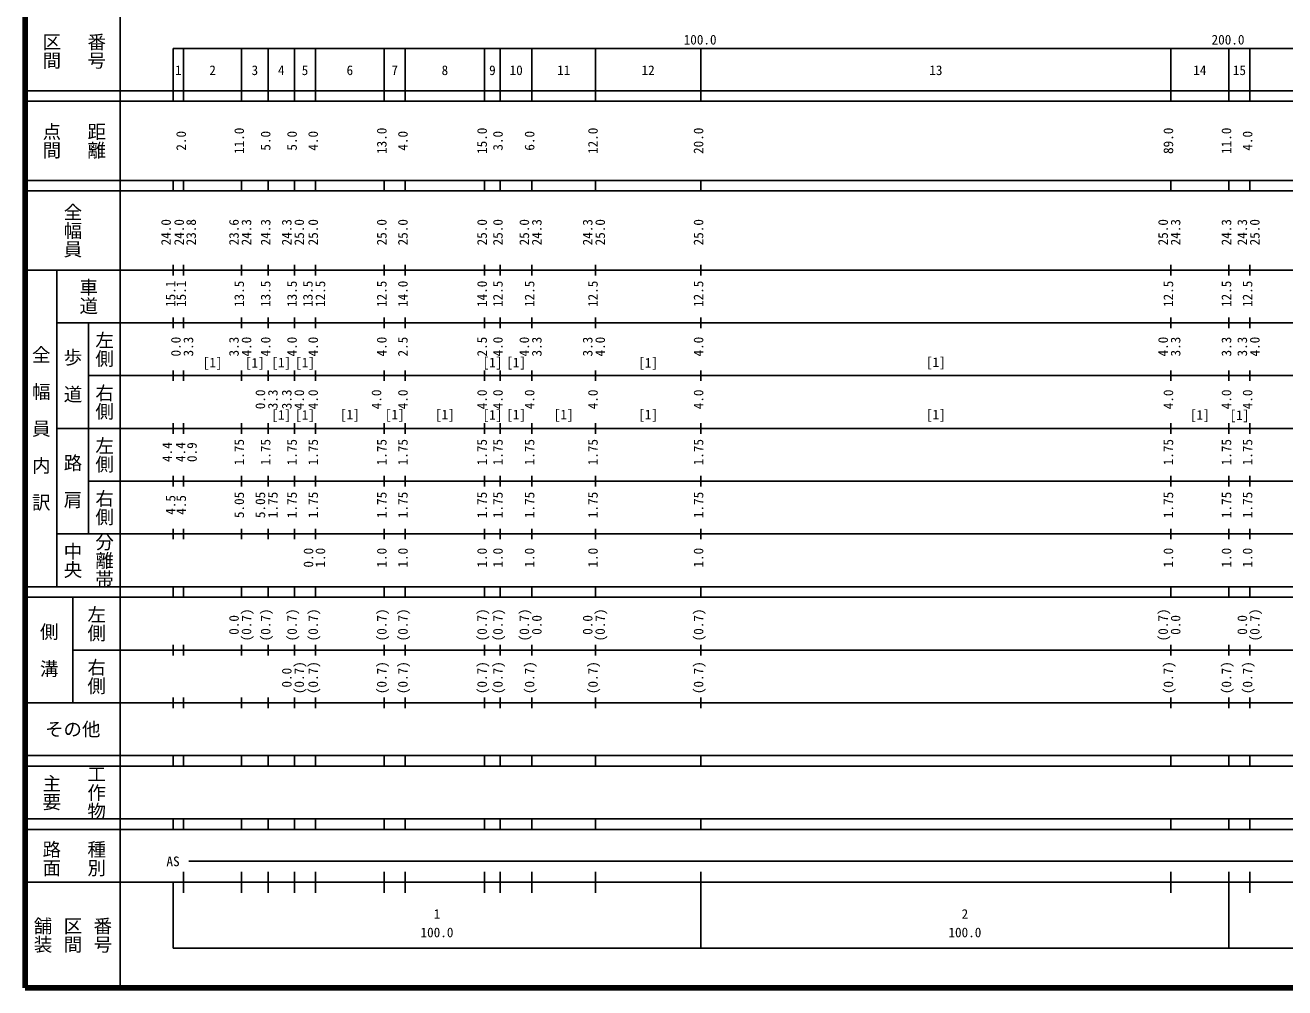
# Model space of a CAD drawing. Units: millimetres on the paper, enlarged 1000 times. Extents: x 40000 to 680000, y 20000 to 380000.
# Drawn here: x 40000 to 278600, y 20000 to 202409 of the extents above; entities that cross this region are included whole.
import ezdxf
from ezdxf.enums import TextEntityAlignment as Align

# ---------------------------------------------------------------- set-up
doc = ezdxf.new("R2010")
doc.units = ezdxf.units.MM
doc.header["$LTSCALE"] = 1000
doc.layers.add('M-TTL', color=2, linetype='Continuous', lineweight=140)
doc.layers.add('M-TTL-BAND', color=7, linetype='Continuous', lineweight=25)
doc.styles.add('@ＭＳ ゴシック', font='')
doc.styles.add('ＭＳ ゴシック', font='')
doc.styles.get('@ＭＳ ゴシック').set_extended_font_data('@MS Gothic')
doc.styles.get('ＭＳ ゴシック').set_extended_font_data('MS Gothic')

msp = doc.modelspace()

# ---------------------------------------------------------------- linework, layer by layer
at = {"layer": 'M-TTL'}
for p, q in [((40000, 380000), (40000, 20000)), ((40000, 20000), (680000, 20000))]:
    msp.add_line(p, q, dxfattribs=at)
at = {"layer": 'M-TTL-BAND'}
for p, q in [((58000, 370000), (58000, 20000)), ((68000, 198000), (579000, 198000)), ((68000, 198000), (68000, 188000)), ((70000, 188000), (70000, 198000)), ((81000, 188000), (81000, 198000)), ((86000, 188000), (86000, 198000)), ((91000, 188000), (91000, 198000)), ((95000, 188000), (95000, 198000)), ((108000, 188000), (108000, 198000)), ((112000, 188000), (112000, 198000)), ((127000, 188000), (127000, 198000)), ((130000, 188000), (130000, 198000)), ((136000, 188000), (136000, 198000)), ((148000, 188000), (148000, 198000)), ((168000, 188000), (168000, 198000)), ((257000, 188000), (257000, 198000)), ((268000, 188000), (268000, 198000)), ((272000, 188000), (272000, 198000)), ((40000, 190000), (579000, 190000)), ((40000, 188000), (579000, 188000)), ((40000, 173000), (579000, 173000)), ((68000, 171000), (68000, 173000)), ((70000, 171000), (70000, 173000)), ((81000, 171000), (81000, 173000)), ((86000, 171000), (86000, 173000)), ((91000, 171000), (91000, 173000)), ((95000, 171000), (95000, 173000)), ((108000, 171000), (108000, 173000)), ((112000, 171000), (112000, 173000)), ((127000, 171000), (127000, 173000)), ((130000, 171000), (130000, 173000)), ((136000, 171000), (136000, 173000)), ((148000, 171000), (148000, 173000)), ((168000, 171000), (168000, 173000)), ((257000, 171000), (257000, 173000)), ((268000, 171000), (268000, 173000)), ((272000, 171000), (272000, 173000)), ((40000, 171000), (579000, 171000)), ((40000, 156000), (579000, 156000)), ((46000, 96000), (46000, 156000)), ((68000, 155000), (68000, 157000)), ((70000, 155000), (70000, 157000)), ((81000, 155000), (81000, 157000)), ((86000, 155000), (86000, 157000)), ((91000, 155000), (91000, 157000)), ((95000, 155000), (95000, 157000)), ((108000, 155000), (108000, 157000)), ((112000, 155000), (112000, 157000)), ((127000, 155000), (127000, 157000)), ((130000, 155000), (130000, 157000)), ((136000, 155000), (136000, 157000)), ((148000, 155000), (148000, 157000)), ((168000, 155000), (168000, 157000)), ((257000, 155000), (257000, 157000)), ((268000, 155000), (268000, 157000)), ((272000, 155000), (272000, 157000)), ((46000, 146000), (579000, 146000)), ((52000, 146000), (52000, 106000)), ((68000, 145000), (68000, 147000)), ((70000, 145000), (70000, 147000)), ((81000, 145000), (81000, 147000)), ((86000, 145000), (86000, 147000)), ((91000, 145000), (91000, 147000)), ((95000, 145000), (95000, 147000)), ((108000, 145000), (108000, 147000)), ((112000, 145000), (112000, 147000)), ((127000, 145000), (127000, 147000)), ((130000, 145000), (130000, 147000)), ((136000, 145000), (136000, 147000)), ((148000, 145000), (148000, 147000)), ((168000, 145000), (168000, 147000)), ((257000, 145000), (257000, 147000)), ((268000, 145000), (268000, 147000)), ((272000, 145000), (272000, 147000)), ((68000, 135000), (68000, 137000)), ((70000, 135000), (70000, 137000)), ((81000, 135000), (81000, 137000)), ((86000, 135000), (86000, 137000)), ((91000, 135000), (91000, 137000)), ((95000, 135000), (95000, 137000)), ((108000, 135000), (108000, 137000)), ((112000, 135000), (112000, 137000)), ((127000, 135000), (127000, 137000)), ((130000, 135000), (130000, 137000)), ((136000, 135000), (136000, 137000)), ((148000, 135000), (148000, 137000)), ((168000, 135000), (168000, 137000)), ((257000, 135000), (257000, 137000)), ((268000, 135000), (268000, 137000)), ((272000, 135000), (272000, 137000)), ((52000, 136000), (579000, 136000)), ((68000, 125000), (68000, 127000)), ((70000, 125000), (70000, 127000)), ((81000, 125000), (81000, 127000)), ((86000, 125000), (86000, 127000)), ((91000, 125000), (91000, 127000)), ((95000, 125000), (95000, 127000)), ((108000, 125000), (108000, 127000)), ((112000, 125000), (112000, 127000)), ((127000, 125000), (127000, 127000)), ((130000, 125000), (130000, 127000)), ((136000, 125000), (136000, 127000)), ((148000, 125000), (148000, 127000)), ((168000, 125000), (168000, 127000)), ((257000, 125000), (257000, 127000)), ((268000, 125000), (268000, 127000)), ((272000, 125000), (272000, 127000)), ((46000, 126000), (579000, 126000)), ((68000, 115000), (68000, 117000)), ((70000, 115000), (70000, 117000)), ((81000, 115000), (81000, 117000)), ((86000, 115000), (86000, 117000)), ((91000, 115000), (91000, 117000)), ((95000, 115000), (95000, 117000)), ((108000, 115000), (108000, 117000)), ((112000, 115000), (112000, 117000)), ((127000, 115000), (127000, 117000)), ((130000, 115000), (130000, 117000)), ((136000, 115000), (136000, 117000)), ((148000, 115000), (148000, 117000)), ((168000, 115000), (168000, 117000)), ((257000, 115000), (257000, 117000)), ((268000, 115000), (268000, 117000)), ((272000, 115000), (272000, 117000)), ((52000, 116000), (579000, 116000)), ((46000, 106000), (579000, 106000)), ((68000, 105000), (68000, 107000)), ((70000, 105000), (70000, 107000)), ((81000, 105000), (81000, 107000)), ((86000, 105000), (86000, 107000)), ((91000, 105000), (91000, 107000)), ((95000, 105000), (95000, 107000)), ((108000, 105000), (108000, 107000)), ((112000, 105000), (112000, 107000)), ((127000, 105000), (127000, 107000)), ((130000, 105000), (130000, 107000)), ((136000, 105000), (136000, 107000)), ((148000, 105000), (148000, 107000)), ((168000, 105000), (168000, 107000)), ((257000, 105000), (257000, 107000)), ((268000, 105000), (268000, 107000)), ((272000, 105000), (272000, 107000)), ((40000, 96000), (579000, 96000)), ((68000, 94000), (68000, 96000)), ((70000, 94000), (70000, 96000)), ((81000, 94000), (81000, 96000)), ((86000, 94000), (86000, 96000)), ((91000, 94000), (91000, 96000)), ((95000, 94000), (95000, 96000)), ((108000, 94000), (108000, 96000)), ((112000, 94000), (112000, 96000)), ((127000, 94000), (127000, 96000)), ((130000, 94000), (130000, 96000)), ((136000, 94000), (136000, 96000)), ((148000, 94000), (148000, 96000)), ((168000, 94000), (168000, 96000)), ((257000, 94000), (257000, 96000)), ((268000, 94000), (268000, 96000)), ((272000, 94000), (272000, 96000)), ((40000, 94000), (579000, 94000)), ((49000, 94000), (49000, 74000)), ((49000, 84000), (579000, 84000)), ((68000, 83000), (68000, 85000)), ((70000, 83000), (70000, 85000)), ((81000, 83000), (81000, 85000)), ((86000, 83000), (86000, 85000)), ((91000, 83000), (91000, 85000)), ((95000, 83000), (95000, 85000)), ((108000, 83000), (108000, 85000)), ((112000, 83000), (112000, 85000)), ((127000, 83000), (127000, 85000)), ((130000, 83000), (130000, 85000)), ((136000, 83000), (136000, 85000)), ((148000, 83000), (148000, 85000)), ((168000, 83000), (168000, 85000)), ((257000, 83000), (257000, 85000)), ((268000, 83000), (268000, 85000)), ((272000, 83000), (272000, 85000)), ((40000, 74000), (579000, 74000)), ((68000, 73000), (68000, 75000)), ((70000, 73000), (70000, 75000)), ((81000, 73000), (81000, 75000)), ((86000, 73000), (86000, 75000)), ((91000, 73000), (91000, 75000)), ((95000, 73000), (95000, 75000)), ((108000, 73000), (108000, 75000)), ((112000, 73000), (112000, 75000)), ((127000, 73000), (127000, 75000)), ((130000, 73000), (130000, 75000)), ((136000, 73000), (136000, 75000)), ((148000, 73000), (148000, 75000)), ((168000, 73000), (168000, 75000)), ((257000, 73000), (257000, 75000)), ((268000, 73000), (268000, 75000)), ((272000, 73000), (272000, 75000)), ((40000, 64000), (579000, 64000)), ((68000, 62000), (68000, 64000)), ((70000, 62000), (70000, 64000)), ((81000, 62000), (81000, 64000)), ((86000, 62000), (86000, 64000)), ((91000, 62000), (91000, 64000)), ((95000, 62000), (95000, 64000)), ((108000, 62000), (108000, 64000)), ((112000, 62000), (112000, 64000)), ((127000, 62000), (127000, 64000)), ((130000, 62000), (130000, 64000)), ((136000, 62000), (136000, 64000)), ((148000, 62000), (148000, 64000)), ((168000, 62000), (168000, 64000)), ((257000, 62000), (257000, 64000)), ((268000, 62000), (268000, 64000)), ((272000, 62000), (272000, 64000)), ((40000, 62000), (579000, 62000)), ((40000, 52000), (579000, 52000)), ((68000, 50000), (68000, 52000)), ((70000, 50000), (70000, 52000)), ((81000, 50000), (81000, 52000)), ((86000, 50000), (86000, 52000)), ((91000, 50000), (91000, 52000)), ((95000, 50000), (95000, 52000)), ((108000, 50000), (108000, 52000)), ((112000, 50000), (112000, 52000)), ((127000, 50000), (127000, 52000)), ((130000, 50000), (130000, 52000)), ((136000, 50000), (136000, 52000)), ((148000, 50000), (148000, 52000)), ((168000, 50000), (168000, 52000)), ((257000, 50000), (257000, 52000)), ((268000, 50000), (268000, 52000)), ((272000, 50000), (272000, 52000)), ((40000, 50000), (579000, 50000)), ((71000, 44000), (565000, 44000)), ((70000, 38000), (70000, 42000)), ((81000, 38000), (81000, 42000)), ((86000, 38000), (86000, 42000)), ((91000, 38000), (91000, 42000)), ((95000, 38000), (95000, 42000)), ((108000, 38000), (108000, 42000)), ((112000, 38000), (112000, 42000)), ((127000, 38000), (127000, 42000)), ((130000, 38000), (130000, 42000)), ((136000, 38000), (136000, 42000)), ((148000, 38000), (148000, 42000)), ((168000, 27500), (168000, 42000)), ((257000, 38000), (257000, 42000)), ((268000, 27500), (268000, 42000)), ((272000, 38000), (272000, 42000)), ((40000, 40000), (579000, 40000)), ((68000, 40000), (68000, 27500)), ((68000, 27500), (579000, 27500))]:
    msp.add_line(p, q, dxfattribs=at)

# ---------------------------------------------------------------- texts
at = {"layer": 'M-TTL-BAND', "style": '@ＭＳ ゴシック'}
for s, p in [('区間', (45000, 197500)), ('番号', (53500, 197500)), ('点間', (45000, 180500)), ('距離', (53500, 180500)), ('全幅員', (49000, 163500)), ('車道', (52000, 151000)), ('左側', (55000, 141000)), ('全\u3000幅\u3000員\u3000内\u3000訳', (43000, 126000)), ('歩\u3000道', (49000, 136000)), ('右側', (55000, 131000)), ('左側', (55000, 121000)), ('路\u3000肩', (49000, 116000)), ('右側', (55000, 111000)), ('分離帯', (55000, 101000)), ('中央', (49000, 101000)), ('左側', (53500, 89000)), ('側\u3000溝', (44500, 84000)), ('右側', (53500, 79000)), ('主要', (45000, 57000)), ('工作物', (53500, 57000)), ('路面', (45000, 44500)), ('種別', (53500, 44500)), ('舗装', (43333, 30000)), ('区間', (49000, 30000)), ('番号', (54667, 30000))]:
    msp.add_text(s, height=2566, rotation=270, dxfattribs=at).set_placement(p, align=Align.MIDDLE_CENTER)
at = {"layer": 'M-TTL-BAND', "style": 'ＭＳ ゴシック'}
for s, p in [('100.0', (167844, 198195)), ('200.0', (267844, 198195)), ('1', (69000, 192405)), ('2', (75500, 192405)), ('3', (83500, 192405)), ('4', (88500, 192405)), ('5', (93000, 192405)), ('6', (101500, 192405)), ('7', (110000, 192405)), ('8', (119500, 192405)), ('9', (128500, 192405)), ('10', (133000, 192405)), ('11', (142000, 192405)), ('12', (158000, 192405)), ('13', (212500, 192405)), ('14', (262500, 192405)), ('15', (270000, 192405)), ('[1]', (75500, 137013)), ('[1]', (83500, 136980)), ('[1]', (88500, 137013)), ('[1]', (93000, 137013)), ('[1]', (128500, 137041)), ('[1]', (133000, 137041)), ('[1]', (158000, 136989)), ('[1]', (212500, 137098)), ('[1]', (88500, 127093)), ('[1]', (93000, 127093)), ('[1]', (101500, 127181)), ('[1]', (110000, 127181)), ('[1]', (119500, 127181)), ('[1]', (128500, 127116)), ('[1]', (133000, 127181)), ('[1]', (142000, 127181)), ('[1]', (158000, 127181)), ('[1]', (212500, 127181)), ('[1]', (262500, 127110)), ('[1]', (270000, 127058)), ('AS', (68000, 42500)), ('1', (118000, 32523)), ('2', (218000, 32523)), ('100.0', (118000, 29033)), ('100.0', (218000, 29033))]:
    msp.add_text(s, height=1833, dxfattribs=at).set_placement(p, align=Align.BOTTOM_CENTER)
for s, p in [('2.0', (71000, 180500)), ('11.0', (82000, 180500)), ('5.0', (87000, 180500)), ('5.0', (92000, 180500)), ('4.0', (96000, 180500)), ('13.0', (109000, 180500)), ('4.0', (113000, 180500)), ('15.0', (128000, 180500)), ('3.0', (131000, 180500)), ('6.0', (137000, 180500)), ('12.0', (149000, 180500)), ('20.0', (169000, 180500)), ('89.0', (258000, 180500)), ('11.0', (269000, 180500)), ('4.0', (273000, 180500)), ('24.0', (68135, 163174)), ('24.0', (70616, 163174)), ('23.8', (72891, 163174)), ('23.6', (81000, 163174)), ('24.3', (83370, 163174)), ('24.3', (87000, 163174)), ('24.3', (91000, 163174)), ('25.0', (93370, 163174)), ('25.0', (96000, 163174)), ('25.0', (109000, 163174)), ('25.0', (113000, 163174)), ('25.0', (128000, 163174)), ('25.0', (131000, 163174)), ('25.0', (136000, 163174)), ('24.3', (138370, 163174)), ('24.3', (148000, 163174)), ('25.0', (150370, 163174)), ('25.0', (169000, 163174)), ('25.0', (257000, 163174)), ('24.3', (259370, 163174)), ('24.3', (269000, 163174)), ('24.3', (272000, 163174)), ('25.0', (274370, 163174)), ('15.1', (69000, 151500)), ('15.1', (71000, 151500)), ('13.5', (82000, 151500)), ('13.5', (87000, 151500)), ('13.5', (92000, 151500)), ('13.5', (95000, 151500)), ('12.5', (97370, 151500)), ('12.5', (109000, 151500)), ('14.0', (113000, 151500)), ('14.0', (128000, 151500)), ('12.5', (131000, 151500)), ('12.5', (137000, 151500)), ('12.5', (149000, 151500)), ('12.5', (169000, 151500)), ('12.5', (258000, 151500)), ('12.5', (269000, 151500)), ('12.5', (273000, 151500)), ('0.0', (70000, 141500)), ('3.3', (72370, 141500)), ('3.3', (81000, 141500)), ('4.0', (83370, 141500)), ('4.0', (87000, 141500)), ('4.0', (92000, 141500)), ('4.0', (96000, 141500)), ('4.0', (109000, 141500)), ('2.5', (113000, 141500)), ('2.5', (128000, 141500)), ('4.0', (131000, 141500)), ('4.0', (136000, 141500)), ('3.3', (138370, 141500)), ('3.3', (148000, 141500)), ('4.0', (150370, 141500)), ('4.0', (169000, 141500)), ('4.0', (257000, 141500)), ('3.3', (259370, 141500)), ('3.3', (269000, 141500)), ('3.3', (272000, 141500)), ('4.0', (274370, 141500)), ('0.0', (86000, 131500)), ('3.3', (88370, 131500)), ('3.3', (91000, 131500)), ('4.0', (93370, 131500)), ('4.0', (96000, 131500)), ('4.0', (108000, 131500)), ('4.0', (113000, 131500)), ('4.0', (128000, 131500)), ('4.0', (131000, 131500)), ('4.0', (137000, 131500)), ('4.0', (149000, 131500)), ('4.0', (169000, 131500)), ('4.0', (258000, 131500)), ('4.0', (269000, 131500)), ('4.0', (273000, 131500)), ('4.4', (68351, 121500)), ('4.4', (70876, 121500)), ('0.9', (73048, 121500)), ('1.75', (82000, 121500)), ('1.75', (87000, 121500)), ('1.75', (92000, 121500)), ('1.75', (96000, 121500)), ('1.75', (109000, 121500)), ('1.75', (113000, 121500)), ('1.75', (128000, 121500)), ('1.75', (131000, 121500)), ('1.75', (137000, 121500)), ('1.75', (149000, 121500)), ('1.75', (169000, 121500)), ('1.75', (258000, 121500)), ('1.75', (269000, 121500)), ('1.75', (273000, 121500)), ('4.5', (69000, 111500)), ('4.5', (71000, 111500)), ('5.05', (82000, 111500)), ('5.05', (86000, 111500)), ('1.75', (88370, 111500)), ('1.75', (92000, 111500)), ('1.75', (96000, 111500)), ('1.75', (109000, 111500)), ('1.75', (113000, 111500)), ('1.75', (128000, 111500)), ('1.75', (131000, 111500)), ('1.75', (137000, 111500)), ('1.75', (149000, 111500)), ('1.75', (169000, 111500)), ('1.75', (258000, 111500)), ('1.75', (269000, 111500)), ('1.75', (273000, 111500)), ('0.0', (95109, 101500)), ('1.0', (97370, 101500)), ('1.0', (109000, 101500)), ('1.0', (113000, 101500)), ('1.0', (128000, 101500)), ('1.0', (131000, 101500)), ('1.0', (137000, 101500)), ('1.0', (149000, 101500)), ('1.0', (169000, 101500)), ('1.0', (258000, 101500)), ('1.0', (269000, 101500)), ('1.0', (273000, 101500)), ('(0.7)', (83370, 88764)), ('(0.7)', (87000, 88764)), ('(0.7)', (92000, 88764)), ('(0.7)', (96000, 88764)), ('(0.7)', (109000, 88764)), ('(0.7)', (113000, 88764)), ('(0.7)', (128000, 88764)), ('(0.7)', (131000, 88764)), ('(0.7)', (136000, 88764)), ('(0.7)', (150370, 88764)), ('(0.7)', (169000, 88764)), ('(0.7)', (257000, 88764)), ('(0.7)', (274370, 88764)), ('0.0', (81000, 88764)), ('0.0', (138370, 88764)), ('0.0', (148000, 88764)), ('0.0', (259370, 88764)), ('0.0', (272000, 88764)), ('(0.7)', (93370, 78764)), ('(0.7)', (96000, 78764)), ('(0.7)', (109000, 78764)), ('(0.7)', (113000, 78764)), ('(0.7)', (128000, 78764)), ('(0.7)', (131000, 78764)), ('(0.7)', (137000, 78764)), ('(0.7)', (149000, 78764)), ('(0.7)', (169000, 78764)), ('(0.7)', (258000, 78764)), ('(0.7)', (269000, 78764)), ('(0.7)', (273000, 78764)), ('0.0', (91000, 78764))]:
    msp.add_text(s, height=1833, rotation=90, dxfattribs=at).set_placement(p, align=Align.BOTTOM_CENTER)
msp.add_text('その他', height=2566, dxfattribs=at).set_placement((49000, 69000), align=Align.MIDDLE_CENTER)

doc.saveas('drawing.dxf')
